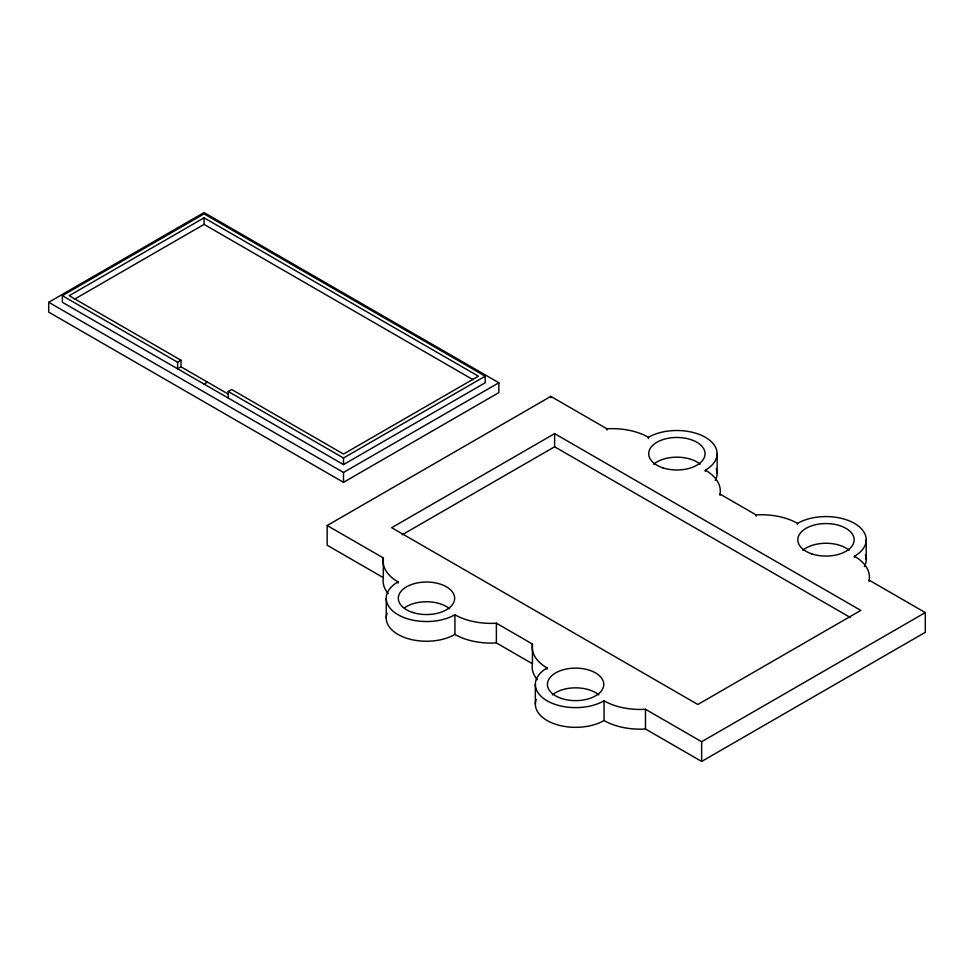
<?xml version="1.0" encoding="UTF-8"?>
<svg xmlns="http://www.w3.org/2000/svg" width="974" height="974" viewBox="0 0 974 974"><rect width="100%" height="100%" fill="white"/><g stroke="black" fill="none" stroke-linecap="round" stroke-linejoin="round"><path stroke-width="1.46" d="M48.7 302.269L204.065 212.563L498.858 382.77L498.858 392.619L343.493 482.325L48.7 312.118L48.7 302.269L343.493 472.463L498.858 382.77M62.36 295.694L204.065 213.878L485.21 376.195L485.21 382.77L343.493 464.586L62.36 302.269L62.36 295.694L177.597 362.231L181.018 360.258L181.018 366.833L227.843 393.873M228.257 398.049L228.257 391.475L231.666 389.503L343.493 454.067L478.38 376.195L204.065 217.823L69.191 295.694L181.018 360.258M74.426 299.237L204.065 224.397L473.121 379.738M181.018 366.833L177.597 368.805L177.597 362.231M204.065 384.085L207.486 382.112M228.257 391.475L343.493 458.011L485.21 376.195M388.224 593.653A51.111 29.512 0 0 1 383.33 577.655L327.167 545.233L327.167 525.522L550.834 396.394L606.985 428.816A51.111 29.512 0 0 1 648.428 437.302A40.238 23.23 0 0 1 705.334 437.302A40.238 23.23 0 0 1 705.334 470.15L705.334 471.392M554.62 433.625L391.67 527.713L697.847 704.482L860.797 610.406L554.62 433.625L554.62 446.774L850.29 617.479M402.177 534.787L554.62 446.774M327.167 525.522L383.33 557.944A51.111 29.512 0 0 0 398.025 581.868A40.238 23.23 0 0 0 398.025 614.728A40.238 23.23 0 0 0 454.931 614.728A51.111 29.512 0 0 0 496.375 623.214L532.437 644.033A51.111 29.512 0 0 0 547.132 667.957A40.238 23.23 0 0 0 547.132 700.817A40.238 23.23 0 0 0 604.038 700.817A51.111 29.512 0 0 0 645.482 709.291L701.645 741.713L925.3 612.585L925.3 632.309L701.645 761.437L645.482 729.015A51.111 29.512 0 0 1 604.038 720.529A40.238 23.23 0 0 1 556.434 724.534A40.238 23.23 0 0 1 536.199 699.332M705.334 470.15A51.111 29.512 0 0 1 720.029 494.086L756.092 514.905A51.111 29.512 0 0 1 797.536 523.379A40.238 23.23 0 0 1 854.442 523.379A40.238 23.23 0 0 1 854.442 556.239L854.442 557.469M854.442 556.239A51.111 29.512 0 0 1 869.137 580.163L925.3 612.585M387.092 613.255A40.238 23.23 0 0 0 407.327 638.445A40.238 23.23 0 0 0 454.931 634.439A51.111 29.512 0 0 0 496.375 642.925L532.437 663.744A51.111 29.512 0 0 0 537.331 679.73M869.137 580.163L869.137 581.393M866.227 539.815L866.227 559.526M797.536 523.379L797.536 524.621M756.092 514.905L756.092 516.135M720.029 494.086L720.029 495.316M717.132 453.726L717.132 473.437M701.645 741.713L701.645 761.437M648.428 437.302L648.428 438.531M645.482 709.291L645.482 729.015M606.985 428.816L606.985 430.045M604.038 700.817L604.038 720.529M550.834 396.394L550.834 397.623M547.132 667.957L547.132 669.187M535.347 684.381L535.347 704.092M532.437 644.033L532.437 663.744M496.375 623.214L496.375 642.925M454.931 614.728L454.931 634.439M398.025 581.868L398.025 583.097M386.24 598.304L386.24 618.015M383.33 557.944L383.33 577.655M343.493 458.011L343.493 464.586M343.493 472.463L343.493 482.325M204.065 217.823L204.065 224.397M716.267 468.677A40.238 23.23 0 0 1 715.233 480.486M865.375 554.766A40.238 23.23 0 0 1 864.34 566.576M404.855 607.593A28.173 16.266 0 0 1 449.684 608.799M552.368 694.888A28.173 16.266 0 0 1 598.791 694.888M802.783 550.31A28.173 16.266 0 0 1 849.206 550.31M653.676 464.221A28.173 16.266 0 0 1 700.099 464.221M412.392 612.378A28.173 16.266 0 0 0 454.651 598.304A28.173 16.266 0 0 0 412.392 584.217A28.173 16.266 0 0 0 412.392 612.378M561.499 698.468A28.173 16.266 0 0 0 603.758 684.381A28.173 16.266 0 0 0 561.499 670.295A28.173 16.266 0 0 0 561.499 698.468M811.902 553.902A28.173 16.266 0 0 0 854.161 539.815A28.173 16.266 0 0 0 811.902 525.729A28.173 16.266 0 0 0 811.902 553.902M662.795 467.812A28.173 16.266 0 0 0 705.054 453.726A28.173 16.266 0 0 0 662.795 439.639A28.173 16.266 0 0 0 662.795 467.812"/></g></svg>
